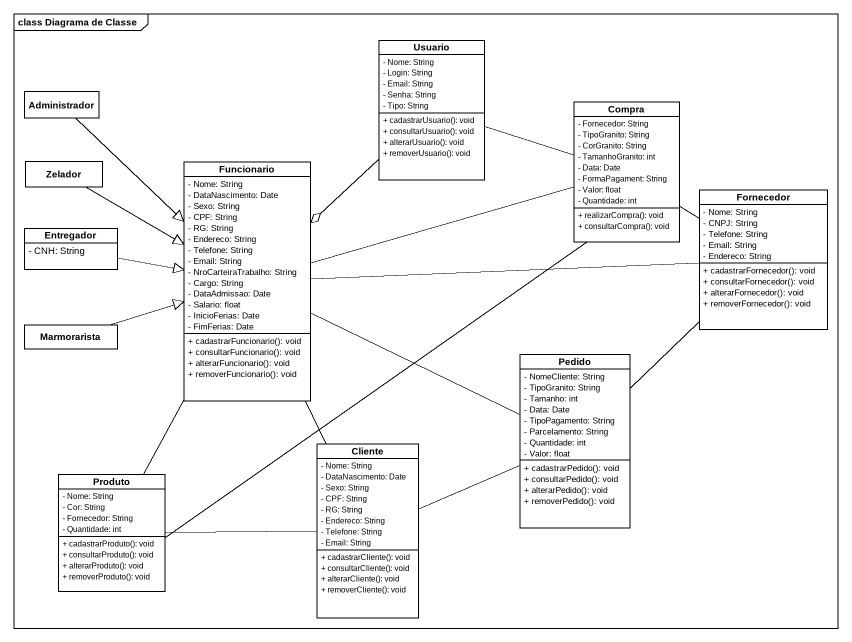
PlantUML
@startuml
mainframe class Diagrama de Classe
hide circle
hide empty members
skinparam classAttributeIconSize 0
class Usuario {
  - Nome: String
  - Login: String
  - Email: String
  - Senha: String
  - Tipo: String
  + cadastrarUsuario(): void
  + consultarUsuario(): void
  + alterarUsuario(): void
  + removerUsuario(): void
}
class Administrador
class Compra {
  - Fornecedor: String
  - TipoGranito: String
  - CorGranito: String
  - TamanhoGranito: int
  - Data: Date
  - FormaPagament: String
  - Valor: float
  - Quantidade: int
  + realizarCompra(): void
  + consultarCompra(): void
}
class Zelador
class Funcionario {
  - Nome: String
  - DataNascimento: Date
  - Sexo: String
  - CPF: String
  - RG: String
  - Endereco: String
  - Telefone: String
  - Email: String
  - NroCarteiraTrabalho: String
  - Cargo: String
  - DataAdmissao: Date
  - Salario: float
  - InicioFerias: Date
  - FimFerias: Date
  + cadastrarFuncionario(): void
  + consultarFuncionario(): void
  + alterarFuncionario(): void
  + removerFuncionario(): void
}
class Fornecedor {
  - Nome: String
  - CNPJ: String
  - Telefone: String
  - Email: String
  - Endereco: String
  + cadastrarFornecedor(): void
  + consultarFornecedor(): void
  + alterarFornecedor(): void
  + removerFornecedor(): void
}
class Entregador {
  - CNH: String
}
class Marmorarista
class Pedido {
  - NomeCliente: String
  - TipoGranito: String
  - Tamanho: int
  - Data: Date
  - TipoPagamento: String
  - Parcelamento: String
  - Quantidade: int
  - Valor: float
  + cadastrarPedido(): void
  + consultarPedido(): void
  + alterarPedido(): void
  + removerPedido(): void
}
class Cliente {
  - Nome: String
  - DataNascimento: Date
  - Sexo: String
  - CPF: String
  - RG: String
  - Endereco: String
  - Telefone: String
  - Email: String
  + cadastrarCliente(): void
  + consultarCliente(): void
  + alterarCliente(): void
  + removerCliente(): void
}
class Produto {
  - Nome: String
  - Cor: String
  - Fornecedor: String
  - Quantidade: int
  + cadastrarProduto(): void
  + consultarProduto(): void
  + alterarProduto(): void
  + removerProduto(): void
}
Usuario --o Funcionario
Administrador --|> Funcionario
Compra -left- Usuario
Compra -left- Funcionario
Compra -- Fornecedor
Compra -- Produto
Zelador -right-|> Funcionario
Funcionario -right- Fornecedor
Funcionario -right- Pedido
Funcionario -- Cliente
Funcionario -- Produto
Entregador -right-|> Funcionario
Marmorarista -right-|> Funcionario
Pedido -up- Fornecedor
Cliente -right- Pedido
Cliente -left- Produto
@enduml
